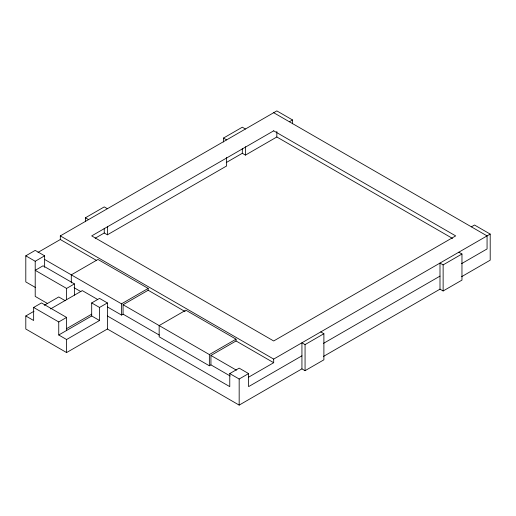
<?xml version="1.0" encoding="UTF-8"?>
<svg xmlns="http://www.w3.org/2000/svg" width="516" height="516" viewBox="0 0 516 516"><rect width="100%" height="100%" fill="white"/><g stroke="black" fill="none" stroke-linecap="round" stroke-linejoin="round"><path stroke-width="0.77" d="M85.417 221.732L85.417 217.784L104.245 206.91L107.386 208.722M223.486 142.023L223.486 138.069L242.314 127.2L245.448 129.013M35.462 287.496L25.8 281.917L25.8 255.826L35.211 250.389L44.628 255.826L44.628 267.301M96.576 260.457L60.314 239.521L60.314 235.896L276.828 110.895L292.514 119.957L292.514 123.788M38.003 252.401L60.314 239.521M25.8 255.826L35.211 261.264L44.628 255.826M289.379 121.77L292.514 119.957M95.183 238.231L104.245 233L107.386 234.812L226.621 165.971L226.621 157.528M226.272 162.546L242.314 153.291L245.448 155.103L276.828 136.985L452.545 238.437M320.759 331.911L323.893 333.723L323.893 359.813L305.066 370.682L301.931 368.869L239.172 405.105L107.386 329.014L66.59 352.563L25.8 329.014L25.8 315.973L33.643 320.5L33.643 307.459L41.486 302.931L66.59 317.424L66.59 330.466M74.439 283.903L43.06 265.792L35.211 270.32L66.59 288.438L74.439 283.903L74.439 295.139M25.8 315.973L34.037 311.219M44.331 305.272L58.747 296.952L65.287 300.725M50.555 308.929L82.283 290.611L97.621 299.467M33.643 307.459L58.747 321.952L66.59 317.424M58.747 321.952L58.747 334.994L91.693 315.973L91.693 302.931L99.536 298.396L107.386 302.931L107.386 329.014M91.693 302.931L99.536 307.459L107.386 302.931M66.59 328.653L91.693 314.16M44.628 259.451L121.505 303.834L148.176 288.438L148.176 290.244L185.134 311.587M159.334 335.097L123.072 314.16L123.072 304.737L148.176 290.244M58.747 334.994L66.59 339.522L99.536 320.5L99.536 307.459M107.386 306.917L121.505 315.063L123.072 314.16M123.072 304.737L209.361 354.557L236.038 339.16L236.038 340.973L273.686 362.709L273.686 359.091L490.2 234.083L490.2 260.174L461.614 276.679M230.22 376.022L210.934 364.883L210.934 355.466L236.038 340.973M236.038 339.16L185.831 310.174L159.16 325.57L159.16 336.806L209.361 365.792L210.934 364.883M471.372 226.84L474.514 225.028L490.2 234.083M107.386 315.973L229.762 386.626L229.762 373.584L239.172 368.147L248.589 373.584L248.589 386.626L301.931 355.827M229.762 373.584L239.172 379.015L248.589 373.584M248.589 377.202L273.686 362.709M301.931 368.869L301.931 342.785L305.066 344.598L323.893 333.723M439.993 289.16L439.993 263.07L443.134 264.882L461.962 254.014L461.962 280.104L443.134 290.972L439.993 289.16L323.545 356.388M323.545 343.346L439.993 276.118M461.575 263.657L487.065 248.944L487.065 235.896L273.686 112.707M458.821 252.201L461.962 254.014M223.486 138.069L226.621 139.881M85.417 217.784L88.559 219.597M60.314 235.896L273.686 359.091M148.176 288.438L97.969 259.451L71.298 274.847L71.298 282.871M210.934 355.466L236.418 370.178M74.046 287.664L80.909 291.63M91.693 315.973L99.536 320.5M47.672 303.601L35.211 296.403L35.211 261.264M443.134 264.882L443.134 290.972M305.066 344.598L305.066 370.682M276.828 131.451L276.828 136.985M245.448 146.66L245.448 155.103M242.314 148.544L242.314 153.291M239.172 379.015L239.172 405.105M209.361 354.557L209.361 365.792M121.505 303.834L121.505 315.063M107.386 226.369L107.386 234.812M104.245 228.259L104.245 233M66.59 288.438L66.59 299.667M66.59 339.522L66.59 352.563M273.686 130.825L91.693 235.896L273.686 340.973L455.686 235.896L273.686 130.825"/></g></svg>
